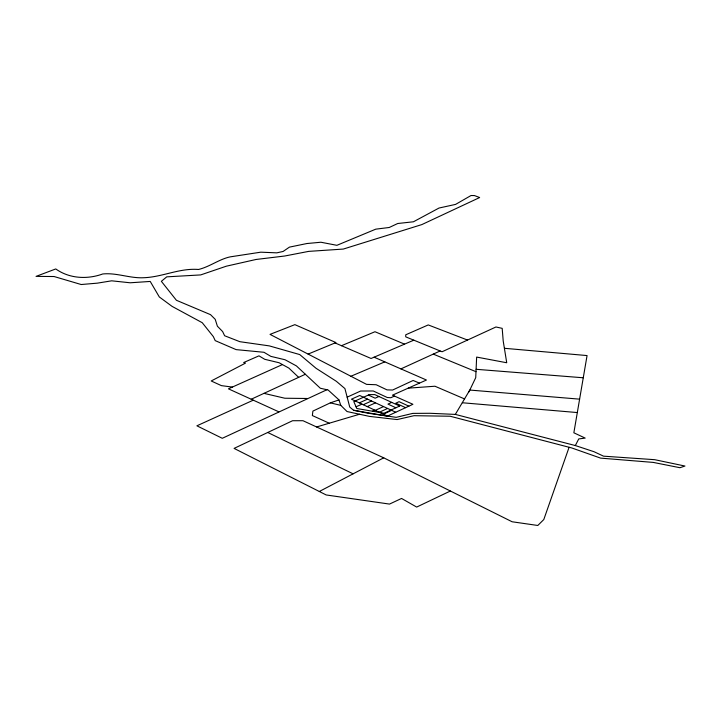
<?xml version="1.0" encoding="UTF-8"?>
<svg xmlns="http://www.w3.org/2000/svg" width="721" height="721" viewBox="0 0 721 721"><rect width="100%" height="100%" fill="white"/><g stroke="black" fill="none" stroke-linecap="round" stroke-linejoin="round"><path stroke-width="1.08" d="M569.094 447.272L543.796 519.544L537.803 525.474L512.117 521.77L383.734 457.826L302.991 420.713L292.573 420.722L234.082 448.399L326.153 494.948L389.502 504.087L401.552 498.445L416.666 507.07L450.373 491.019M455.321 414.404L575.331 445.551L594.041 451.725L603.549 456.168L654.686 459.683L684.95 466.036L679.957 467.713L653.235 462.404L600.62 458.123L571.843 447.984L450.129 416.233L414.016 415.693L397.118 419.568L369.395 416.377L347.035 411.538L340.79 405.364L338.915 399.822L328.127 390.007L320.322 388.24L296.394 365.898L285.047 359.752L270.844 356.372L263.967 352.281L236.127 349.622L215.209 340.627L213.344 336.617L202.24 322.702L172.085 306.38L159.305 296.953L150.229 281.442L130.168 282.785L111.683 280.82L97.344 283.155L81.194 284.525L54.075 276.522L36.05 276.386L55.76 268.942C69.369 278.676 87.286 279.586 102.733 273.971C116.748 272.547 129.951 278.522 143.885 277.72C162.468 277.053 179.52 267.933 198.518 269.474C209.712 266.806 219.265 259.127 230.305 256.847L260.777 252.179L276.819 252.846L283.11 251.458L289.418 247.132L306.939 243.527L320.908 242.238L336.896 245.32L375.767 229.161L389.241 227.485L397.722 223.51L413.43 221.789L439.008 208.036L455.564 204.404L471.029 195.526L474.409 195.553L479.663 197.536L421.857 224.582L343.286 249.069L308.696 251.377L284.732 256.009L256.063 259.47L226.313 266.193L200.69 274.917L166.74 276.846L161.36 281.325L176.402 300.278L210.523 314.653L215.219 319.331L217.391 326.207L222.636 331.57L224.619 335.752L239.85 341.691L269.33 345.891L299.729 354.57L316.059 368.296L336.31 381.274L344.917 388.574L349.73 407.05L353.524 410.249L367.755 413.178L396.18 417.342L412.818 413.385L430.095 413.286L455.321 414.404L469.804 390.052L579.603 399.155M468.911 391.927L475.725 377.66L476.644 357.075L506.728 362.753L503.204 340.961L502.186 328.343L495.94 326.983L442.081 351.758L405.734 336.851L405.716 334.805L428.247 324.928L467.523 340.06M575.331 445.551L578.747 438.918L585.173 438.098L573.853 432.789L587.065 355.57L504.448 348.297M319.295 491.497L383.734 457.826M338.951 399.939L330.326 402.859L312.887 411.105L312.355 415.557L329.254 423.218M326.928 389.737L222.284 438.296L196.887 425.814L253.278 400.173M251.223 399.236L305.353 374.262M383.365 414.169L391.665 410.339M379.3 412.268L387.592 408.456M400.921 368.891L440.098 350.983M372.415 411.213L374.731 410.15M391.719 402.381L387.961 404.102L395.919 407.771M375.217 410.384L383.545 406.572M347.152 397.163L360.626 391.025L373.253 390.98L387.249 397.496L390.791 397.731L394.477 396.081M367.196 406.608L375.515 402.841M356.057 406.797L361.942 404.148M378.913 396.496L375.154 398.19L368.377 395.063M363.249 404.724L371.531 400.993M282.434 364.574L228.44 388.835L278.82 411.826M359.292 402.868L367.575 399.155M413.8 340.177L371.063 358.481L335.058 342.935M350.893 376.254L384.816 361.861M341.475 345.71L374.983 331.732L404.544 344.142M308.101 354.092L335.959 342.565L294.871 324.648L270.024 334.382L366.583 384.374L376.155 384.735L387.015 389.881L392.639 390.025L413.133 380.472L419.478 383.139M316.6 426.967L359.554 414.242M408.212 388.159L434.952 386.231L464.648 398.974M307.299 398.488L284.84 398.235L263.976 393.36M476.103 369.296L583.262 377.777M462.359 402.76L577.314 412.556M232.342 387.087L221.392 385.627L211.208 380.976L245.446 363.15L243.662 362.546L258.965 355.841L264.706 359.292L279.081 362.744L288.86 368.089L298.656 377.353M353.524 410.249L387.366 416.134L412.917 404.283L392.449 395.18L426.444 380.03L374.091 357.183M330.326 402.859L340.79 405.364M433.267 354.11L475.995 371.685M408.87 406.157L399.083 401.687L395.82 403.183L405.608 407.671M395.748 412.241L359.716 395.496L351.442 399.182L387.447 416.089M267.725 432.474L353.101 473.832M399.677 406.04L384.086 413.232L356.805 408.51L353.786 401.579L369.368 394.612L374.776 394.594L399.677 406.04"/></g></svg>
